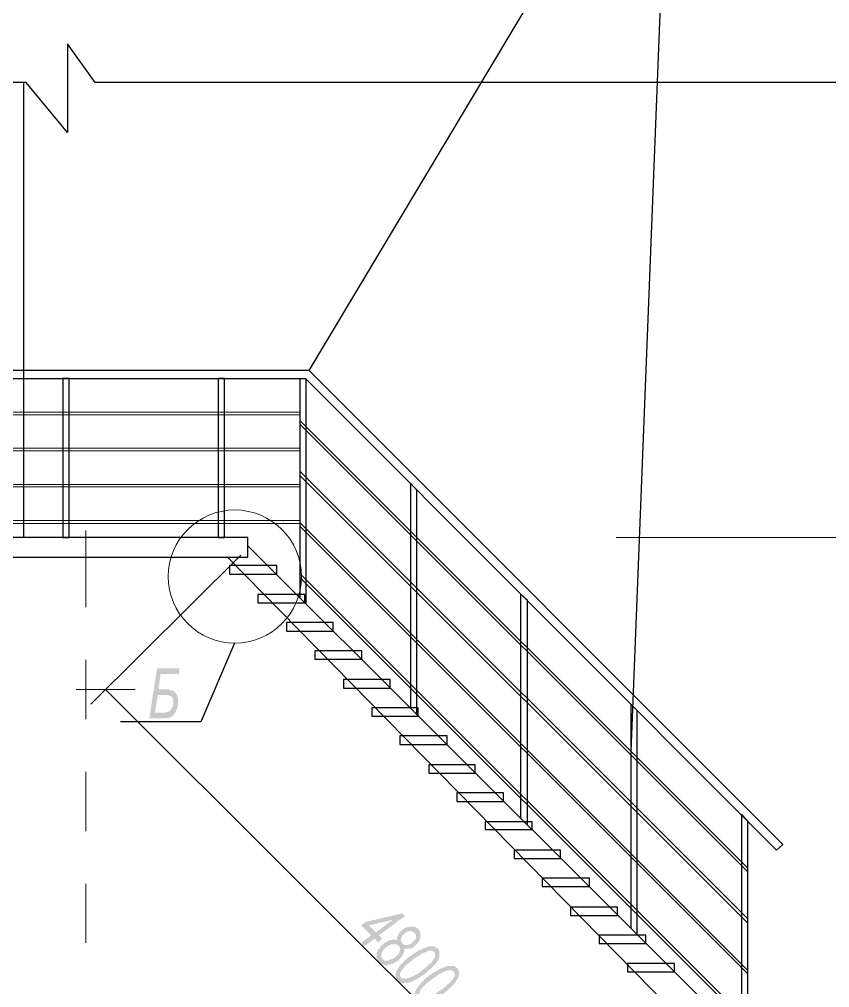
# Model space of a CAD drawing. Header units: millimetres. Extents: x 1372 to 666090, y 1285 to 31551.
# Drawn here: x 571604 to 576404, y 19870 to 25606 of the extents above; entities that cross this region are included whole.
import ezdxf

# ---------------------------------------------------------------- set-up
doc = ezdxf.new("R2010")
doc.units = ezdxf.units.MM
for name, color, linetype in [('PDF _0', 7, 'Continuous'), ('PDF _0_Ном._пера__1', 7, 'Continuous'), ('PDF _Аннотация - Общий_Ном._пера__1', 7, 'Continuous'), ('PDF _Аннотация - Общий_Ном._пера__141', 7, 'Continuous'), ('PDF _Конструктив - Стены Несущие_Ном._пера__21', 7, 'Continuous')]:
    doc.layers.add(name, color=color, linetype=linetype)
doc.layers.add('PDF _Аннотация - Общий_Ном._пера__101', color=7, linetype='Continuous', true_color=0x989898)
doc.layers.add('PDF _Конструктив - Стены Несущие_Ном._пера__81', color=7, linetype='Continuous', true_color=0x6a6a6a)

msp = doc.modelspace()

# ---------------------------------------------------------------- hatches: boundary and pattern name
at = {"layer": 'PDF _0', "transparency": 33554559}
h = msp.add_hatch(color=256, dxfattribs=at)
h.paths.add_polyline_path([(573629.3, 20134.8), (573687.7, 20180.7), (573629.3, 20239.1), (573658.5, 20259.9), (573871.2, 20310), (573887.9, 20293.3), (573733.6, 20180.7), (573754.4, 20159.8), (573729.4, 20139), (573708.6, 20159.8), (573646, 20113.9)], flags=0)
h.paths.add_polyline_path([(573716.9, 20197.4), (573817, 20272.4), (573675.2, 20239.1)], flags=0)
h = msp.add_hatch(color=256, dxfattribs=at)
h.paths.add_polyline_path([(573842, 20151.5), (573842, 20151.5), (573842, 20155.6), (573842, 20159.8), (573842, 20164), (573842, 20168.2), (573842, 20172.3), (573846.2, 20172.3), (573846.2, 20176.5), (573846.2, 20180.7), (573846.2, 20180.7), (573850.4, 20184.8), (573850.4, 20189), (573854.5, 20193.2), (573854.5, 20197.4), (573858.7, 20197.4), (573862.9, 20201.5), (573862.9, 20205.7), (573867.1, 20205.7), (573871.2, 20209.9), (573871.2, 20214), (573875.4, 20214), (573879.6, 20218.2), (573883.7, 20218.2), (573883.7, 20222.4), (573887.9, 20222.4), (573892.1, 20222.4), (573896.2, 20226.5), (573900.4, 20226.5), (573904.6, 20226.5), (573908.8, 20230.7), (573908.8, 20230.7), (573912.9, 20230.7), (573917.1, 20230.7), (573917.1, 20230.7), (573921.3, 20230.7), (573925.4, 20230.7), (573929.6, 20230.7), (573929.6, 20230.7), (573933.8, 20230.7), (573938, 20230.7), (573942.1, 20230.7), (573942.1, 20230.7), (573946.3, 20230.7), (573950.5, 20230.7), (573950.5, 20226.5), (573954.6, 20226.5), (573954.6, 20226.5), (573958.8, 20222.4), (573963, 20222.4), (573963, 20218.2), (573967.2, 20218.2), (573967.2, 20214), (573971.3, 20214), (573971.3, 20209.9), (573975.5, 20205.7), (573975.5, 20205.7), (573975.5, 20201.5), (573979.7, 20201.5), (573979.7, 20197.4), (573979.7, 20193.2), (573979.7, 20193.2), (573979.7, 20189), (573979.7, 20184.8), (573979.7, 20180.7), (573979.7, 20180.7), (573979.7, 20176.5), (573979.7, 20172.3), (573979.7, 20172.3), (573979.7, 20168.2), (573979.7, 20164), (573979.7, 20159.8), (573979.7, 20159.8), (573975.5, 20155.6), (573975.5, 20151.5), (573971.3, 20147.3), (573971.3, 20143.1), (573971.3, 20143.1), (573967.2, 20139), (573963, 20134.8), (573963, 20130.6), (573958.8, 20130.6), (573958.8, 20126.5), (573954.6, 20126.5), (573954.6, 20122.3), (573950.5, 20118.1), (573946.3, 20118.1), (573942.1, 20113.9), (573942.1, 20109.8), (573938, 20109.8), (573933.8, 20105.6), (573929.6, 20105.6), (573925.4, 20105.6), (573921.3, 20101.4), (573921.3, 20101.4), (573917.1, 20101.4), (573917.1, 20101.4), (573912.9, 20101.4), (573908.8, 20101.4), (573904.6, 20101.4), (573904.6, 20101.4), (573900.4, 20101.4), (573896.2, 20101.4), (573892.1, 20101.4), (573887.9, 20101.4), (573887.9, 20101.4), (573883.7, 20101.4), (573883.7, 20097.3), (573883.7, 20093.1), (573883.7, 20088.9), (573883.7, 20088.9), (573883.7, 20084.7), (573883.7, 20080.6), (573879.6, 20076.4), (573879.6, 20076.4), (573879.6, 20072.2), (573879.6, 20068.1), (573875.4, 20063.9), (573875.4, 20063.9), (573871.2, 20059.7), (573871.2, 20055.6), (573867.1, 20051.4), (573867.1, 20051.4), (573862.9, 20047.2), (573858.7, 20043), (573858.7, 20038.9), (573854.5, 20038.9), (573850.4, 20034.7), (573850.4, 20030.5), (573846.2, 20030.5), (573842, 20026.4), (573837.9, 20026.4), (573837.9, 20022.2), (573833.7, 20022.2), (573829.5, 20018), (573825.3, 20018), (573821.2, 20013.8), (573821.2, 20013.8), (573817, 20013.8), (573812.8, 20009.7), (573808.7, 20009.7), (573804.5, 20009.7), (573800.3, 20005.5), (573796.2, 20005.5), (573796.2, 20005.5), (573792, 20005.5), (573787.8, 20005.5), (573787.8, 20001.3), (573783.6, 20001.3), (573779.5, 20001.3), (573775.3, 20001.3), (573775.3, 20001.3), (573771.1, 20001.3), (573767, 20001.3), (573762.8, 20001.3), (573762.8, 20005.5), (573758.6, 20005.5), (573754.4, 20005.5), (573754.4, 20005.5), (573750.3, 20009.7), (573746.1, 20009.7), (573746.1, 20009.7), (573741.9, 20013.8), (573741.9, 20013.8), (573737.8, 20013.8), (573737.8, 20018), (573733.6, 20018), (573733.6, 20022.2), (573729.4, 20022.2), (573729.4, 20026.4), (573725.3, 20030.5), (573725.3, 20030.5), (573725.3, 20034.7), (573721.1, 20038.9), (573721.1, 20038.9), (573721.1, 20043), (573721.1, 20047.2), (573721.1, 20047.2), (573721.1, 20051.4), (573716.9, 20055.6), (573716.9, 20055.6), (573721.1, 20059.7), (573721.1, 20063.9), (573721.1, 20068.1), (573721.1, 20068.1), (573721.1, 20072.2), (573721.1, 20076.4), (573725.3, 20080.6), (573725.3, 20084.7), (573725.3, 20084.7), (573729.4, 20088.9), (573729.4, 20093.1), (573729.4, 20097.3), (573733.6, 20101.4), (573737.8, 20101.4), (573737.8, 20105.6), (573741.9, 20109.8), (573741.9, 20113.9), (573746.1, 20113.9), (573750.3, 20118.1), (573750.3, 20122.3), (573754.4, 20126.5), (573758.6, 20126.5), (573762.8, 20130.6), (573767, 20134.8), (573767, 20134.8), (573771.1, 20139), (573775.3, 20139), (573779.5, 20143.1), (573779.5, 20143.1), (573783.6, 20143.1), (573787.8, 20147.3), (573792, 20147.3), (573796.2, 20147.3), (573796.2, 20151.5), (573800.3, 20151.5), (573804.5, 20151.5), (573808.7, 20151.5), (573812.8, 20151.5), (573812.8, 20155.6), (573817, 20155.6), (573821.2, 20155.6), (573825.3, 20155.6), (573825.3, 20155.6), (573829.5, 20151.5), (573833.7, 20151.5), (573837.9, 20151.5), (573837.9, 20151.5), (573842, 20151.5)], flags=0)
h.paths.add_polyline_path([(573879.6, 20184.8), (573875.4, 20180.7), (573875.4, 20180.7), (573871.2, 20176.5), (573871.2, 20172.3), (573867.1, 20168.2), (573867.1, 20164), (573867.1, 20164), (573867.1, 20159.8), (573862.9, 20159.8), (573862.9, 20155.6), (573862.9, 20151.5), (573862.9, 20147.3), (573867.1, 20147.3), (573867.1, 20143.1), (573867.1, 20139), (573871.2, 20139), (573871.2, 20134.8), (573871.2, 20134.8), (573871.2, 20134.8), (573875.4, 20130.6), (573879.6, 20130.6), (573879.6, 20126.5), (573883.7, 20126.5), (573883.7, 20126.5), (573887.9, 20122.3), (573892.1, 20122.3), (573896.2, 20122.3), (573896.2, 20122.3), (573900.4, 20122.3), (573904.6, 20122.3), (573904.6, 20122.3), (573908.8, 20122.3), (573912.9, 20126.5), (573912.9, 20126.5), (573917.1, 20126.5), (573921.3, 20130.6), (573925.4, 20130.6), (573929.6, 20134.8), (573929.6, 20134.8), (573933.8, 20139), (573938, 20143.1), (573938, 20143.1), (573942.1, 20147.3), (573946.3, 20147.3), (573946.3, 20151.5), (573950.5, 20155.6), (573950.5, 20159.8), (573950.5, 20159.8), (573954.6, 20164), (573954.6, 20168.2), (573954.6, 20168.2), (573954.6, 20172.3), (573954.6, 20176.5), (573954.6, 20180.7), (573954.6, 20180.7), (573954.6, 20184.8), (573950.5, 20189), (573950.5, 20189), (573946.3, 20193.2), (573946.3, 20193.2), (573946.3, 20193.2), (573942.1, 20197.4), (573942.1, 20197.4), (573938, 20201.5), (573938, 20201.5), (573933.8, 20201.5), (573929.6, 20205.7), (573929.6, 20205.7), (573925.4, 20205.7), (573921.3, 20205.7), (573917.1, 20205.7), (573917.1, 20205.7), (573912.9, 20205.7), (573908.8, 20201.5), (573904.6, 20201.5), (573900.4, 20201.5), (573900.4, 20201.5), (573896.2, 20197.4), (573896.2, 20197.4), (573892.1, 20193.2), (573887.9, 20193.2), (573883.7, 20189), (573883.7, 20184.8), (573879.6, 20184.8)], flags=0)
h.paths.add_polyline_path([(573767, 20097.3), (573762.8, 20097.3), (573758.6, 20093.1), (573758.6, 20088.9), (573754.4, 20084.7), (573754.4, 20080.6), (573750.3, 20080.6), (573750.3, 20080.6), (573750.3, 20076.4), (573750.3, 20072.2), (573746.1, 20068.1), (573746.1, 20063.9), (573746.1, 20059.7), (573746.1, 20059.7), (573746.1, 20055.6), (573746.1, 20055.6), (573750.3, 20051.4), (573750.3, 20047.2), (573750.3, 20047.2), (573754.4, 20043), (573754.4, 20038.9), (573754.4, 20038.9), (573754.4, 20038.9), (573758.6, 20034.7), (573762.8, 20034.7), (573762.8, 20034.7), (573767, 20030.5), (573767, 20030.5), (573771.1, 20030.5), (573775.3, 20030.5), (573775.3, 20030.5), (573779.5, 20030.5), (573783.6, 20030.5), (573787.8, 20030.5), (573792, 20030.5), (573792, 20030.5), (573796.2, 20034.7), (573800.3, 20034.7), (573804.5, 20034.7), (573808.7, 20038.9), (573812.8, 20038.9), (573812.8, 20038.9), (573817, 20043), (573821.2, 20043), (573825.3, 20047.2), (573829.5, 20047.2), (573829.5, 20051.4), (573833.7, 20055.6), (573837.9, 20055.6), (573837.9, 20059.7), (573842, 20059.7), (573842, 20063.9), (573846.2, 20068.1), (573850.4, 20068.1), (573850.4, 20072.2), (573854.5, 20076.4), (573854.5, 20080.6), (573854.5, 20084.7), (573858.7, 20084.7), (573858.7, 20088.9), (573858.7, 20093.1), (573858.7, 20093.1), (573858.7, 20097.3), (573858.7, 20101.4), (573858.7, 20101.4), (573858.7, 20105.6), (573854.5, 20109.8), (573854.5, 20109.8), (573854.5, 20113.9), (573850.4, 20118.1), (573850.4, 20118.1), (573846.2, 20118.1), (573846.2, 20122.3), (573842, 20122.3), (573842, 20126.5), (573837.9, 20126.5), (573833.7, 20126.5), (573833.7, 20126.5), (573829.5, 20126.5), (573825.3, 20126.5), (573821.2, 20126.5), (573821.2, 20126.5), (573817, 20126.5), (573812.8, 20126.5), (573812.8, 20126.5), (573808.7, 20126.5), (573804.5, 20126.5), (573800.3, 20122.3), (573800.3, 20122.3), (573796.2, 20122.3), (573792, 20118.1), (573787.8, 20118.1), (573787.8, 20113.9), (573783.6, 20113.9), (573779.5, 20109.8), (573775.3, 20109.8), (573771.1, 20105.6), (573771.1, 20101.4), (573767, 20101.4), (573767, 20097.3)], flags=0)
h = msp.add_hatch(color=256, dxfattribs=at)
h.paths.add_polyline_path([(573879.6, 20022.2), (573879.6, 20022.2), (573883.7, 20026.4), (573887.9, 20030.5), (573887.9, 20030.5), (573892.1, 20034.7), (573896.2, 20038.9), (573900.4, 20038.9), (573900.4, 20043), (573904.6, 20047.2), (573908.8, 20047.2), (573912.9, 20051.4), (573912.9, 20051.4), (573917.1, 20055.6), (573921.3, 20059.7), (573925.4, 20059.7), (573929.6, 20063.9), (573929.6, 20063.9), (573933.8, 20068.1), (573938, 20068.1), (573942.1, 20072.2), (573946.3, 20076.4), (573950.5, 20076.4), (573954.6, 20080.6), (573958.8, 20080.6), (573958.8, 20084.7), (573963, 20084.7), (573967.2, 20088.9), (573971.3, 20088.9), (573975.5, 20093.1), (573979.7, 20093.1), (573979.7, 20093.1), (573983.8, 20097.3), (573988, 20097.3), (573992.2, 20101.4), (573992.2, 20101.4), (573992.2, 20101.4), (573996.3, 20101.4), (574000.5, 20105.6), (574004.7, 20105.6), (574008.9, 20105.6), (574013, 20109.8), (574017.2, 20109.8), (574021.4, 20109.8), (574025.5, 20109.8), (574025.5, 20109.8), (574029.7, 20113.9), (574033.9, 20113.9), (574033.9, 20113.9), (574038.1, 20113.9), (574042.2, 20113.9), (574046.4, 20113.9), (574046.4, 20113.9), (574050.6, 20113.9), (574054.7, 20113.9), (574058.9, 20113.9), (574058.9, 20113.9), (574063.1, 20113.9), (574063.1, 20109.8), (574067.2, 20109.8), (574071.4, 20109.8), (574071.4, 20105.6), (574075.6, 20105.6), (574079.8, 20105.6), (574079.8, 20101.4), (574083.9, 20101.4), (574083.9, 20097.3), (574083.9, 20097.3), (574088.1, 20093.1), (574088.1, 20093.1), (574092.3, 20088.9), (574092.3, 20084.7), (574092.3, 20084.7), (574092.3, 20080.6), (574092.3, 20076.4), (574092.3, 20076.4), (574092.3, 20072.2), (574092.3, 20068.1), (574092.3, 20063.9), (574092.3, 20059.7), (574092.3, 20059.7), (574092.3, 20055.6), (574092.3, 20051.4), (574092.3, 20047.2), (574088.1, 20047.2), (574088.1, 20043), (574088.1, 20038.9), (574083.9, 20034.7), (574083.9, 20034.7), (574083.9, 20030.5), (574079.8, 20026.4), (574079.8, 20022.2), (574075.6, 20018), (574075.6, 20018), (574071.4, 20013.8), (574067.2, 20009.7), (574067.2, 20005.5), (574063.1, 20001.3), (574058.9, 20001.3), (574054.7, 19997.2), (574054.7, 19993), (574050.6, 19993), (574050.6, 19988.8), (574046.4, 19984.6), (574042.2, 19984.6), (574038.1, 19980.5), (574038.1, 19976.3), (574033.9, 19976.3), (574029.7, 19972.1), (574029.7, 19968), (574025.5, 19968), (574021.4, 19963.8), (574017.2, 19959.6), (574017.2, 19959.6), (574013, 19955.5), (574008.9, 19955.5), (574004.7, 19951.3), (574000.5, 19947.1), (574000.5, 19947.1), (573996.3, 19942.9), (573992.2, 19942.9), (573988, 19938.8), (573983.8, 19938.8), (573983.8, 19934.6), (573979.7, 19934.6), (573975.5, 19930.4), (573975.5, 19930.4), (573971.3, 19926.3), (573967.2, 19926.3), (573963, 19922.1), (573958.8, 19922.1), (573954.6, 19917.9), (573950.5, 19917.9), (573946.3, 19913.7), (573946.3, 19913.7), (573942.1, 19909.6), (573938, 19909.6), (573933.8, 19909.6), (573929.6, 19905.4), (573925.4, 19905.4), (573921.3, 19905.4), (573921.3, 19901.2), (573917.1, 19901.2), (573912.9, 19901.2), (573908.8, 19901.2), (573904.6, 19897.1), (573904.6, 19897.1), (573900.4, 19897.1), (573896.2, 19897.1), (573892.1, 19897.1), (573892.1, 19897.1), (573887.9, 19897.1), (573883.7, 19897.1), (573883.7, 19897.1), (573879.6, 19897.1), (573875.4, 19897.1), (573871.2, 19897.1), (573867.1, 19897.1), (573867.1, 19897.1), (573862.9, 19897.1), (573858.7, 19897.1), (573858.7, 19901.2), (573854.5, 19901.2), (573854.5, 19901.2), (573850.4, 19905.4), (573846.2, 19905.4), (573846.2, 19909.6), (573846.2, 19909.6), (573842, 19909.6), (573842, 19913.7), (573837.9, 19913.7), (573837.9, 19917.9), (573837.9, 19922.1), (573833.7, 19922.1), (573833.7, 19926.3), (573833.7, 19930.4), (573833.7, 19930.4), (573833.7, 19934.6), (573833.7, 19938.8), (573833.7, 19942.9), (573833.7, 19942.9), (573833.7, 19947.1), (573833.7, 19951.3), (573833.7, 19955.5), (573837.9, 19959.6), (573837.9, 19959.6), (573837.9, 19963.8), (573837.9, 19968), (573842, 19972.1), (573842, 19972.1), (573842, 19976.3), (573846.2, 19980.5), (573846.2, 19984.6), (573850.4, 19984.6), (573850.4, 19988.8), (573854.5, 19993), (573854.5, 19997.2), (573858.7, 20001.3), (573862.9, 20001.3), (573862.9, 20005.5), (573867.1, 20009.7), (573871.2, 20013.8), (573875.4, 20018), (573879.6, 20022.2), (573879.6, 20022.2)], flags=0)
h.paths.add_polyline_path([(573887.9, 19997.2), (573883.7, 19993), (573883.7, 19988.8), (573879.6, 19984.6), (573875.4, 19984.6), (573875.4, 19980.5), (573871.2, 19976.3), (573871.2, 19972.1), (573867.1, 19972.1), (573867.1, 19968), (573862.9, 19963.8), (573862.9, 19963.8), (573862.9, 19959.6), (573858.7, 19955.5), (573858.7, 19951.3), (573858.7, 19947.1), (573858.7, 19942.9), (573858.7, 19942.9), (573858.7, 19938.8), (573862.9, 19934.6), (573862.9, 19934.6), (573862.9, 19930.4), (573867.1, 19930.4), (573867.1, 19930.4), (573867.1, 19926.3), (573871.2, 19926.3), (573871.2, 19922.1), (573875.4, 19922.1), (573879.6, 19922.1), (573879.6, 19922.1), (573883.7, 19922.1), (573887.9, 19922.1), (573892.1, 19922.1), (573896.2, 19922.1), (573900.4, 19922.1), (573900.4, 19922.1), (573900.4, 19922.1), (573904.6, 19926.3), (573908.8, 19926.3), (573912.9, 19926.3), (573912.9, 19926.3), (573917.1, 19930.4), (573921.3, 19930.4), (573925.4, 19930.4), (573925.4, 19934.6), (573929.6, 19934.6), (573933.8, 19934.6), (573938, 19938.8), (573942.1, 19938.8), (573946.3, 19942.9), (573946.3, 19942.9), (573950.5, 19947.1), (573954.6, 19947.1), (573958.8, 19951.3), (573963, 19951.3), (573967.2, 19955.5), (573971.3, 19959.6), (573975.5, 19959.6), (573979.7, 19963.8), (573983.8, 19968), (573988, 19968), (573988, 19972.1), (573992.2, 19976.3), (573996.3, 19976.3), (574000.5, 19980.5), (574004.7, 19984.6), (574008.9, 19984.6), (574008.9, 19988.8), (574013, 19993), (574017.2, 19993), (574021.4, 19997.2), (574021.4, 19997.2), (574025.5, 20001.3), (574029.7, 20005.5), (574029.7, 20005.5), (574033.9, 20009.7), (574038.1, 20009.7), (574038.1, 20013.8), (574042.2, 20013.8), (574046.4, 20018), (574046.4, 20022.2), (574050.6, 20026.4), (574054.7, 20030.5), (574054.7, 20034.7), (574058.9, 20034.7), (574058.9, 20038.9), (574063.1, 20043), (574063.1, 20047.2), (574067.2, 20047.2), (574067.2, 20051.4), (574067.2, 20055.6), (574067.2, 20055.6), (574067.2, 20059.7), (574067.2, 20063.9), (574067.2, 20068.1), (574067.2, 20068.1), (574067.2, 20072.2), (574067.2, 20076.4), (574063.1, 20076.4), (574063.1, 20080.6), (574063.1, 20080.6), (574058.9, 20080.6), (574058.9, 20084.7), (574054.7, 20084.7), (574050.6, 20084.7), (574050.6, 20088.9), (574046.4, 20088.9), (574042.2, 20088.9), (574038.1, 20088.9), (574038.1, 20088.9), (574033.9, 20088.9), (574029.7, 20088.9), (574025.5, 20084.7), (574021.4, 20084.7), (574021.4, 20084.7), (574017.2, 20084.7), (574013, 20080.6), (574008.9, 20080.6), (574008.9, 20080.6), (574004.7, 20076.4), (574000.5, 20076.4), (573996.3, 20076.4), (573996.3, 20072.2), (573992.2, 20072.2), (573988, 20072.2), (573983.8, 20068.1), (573983.8, 20068.1), (573979.7, 20063.9), (573975.5, 20063.9), (573971.3, 20059.7), (573967.2, 20059.7), (573963, 20055.6), (573958.8, 20051.4), (573954.6, 20051.4), (573950.5, 20047.2), (573946.3, 20043), (573942.1, 20043), (573938, 20038.9), (573933.8, 20034.7), (573933.8, 20034.7), (573929.6, 20030.5), (573925.4, 20026.4), (573921.3, 20026.4), (573917.1, 20022.2), (573912.9, 20018), (573912.9, 20018), (573908.8, 20013.8), (573904.6, 20009.7), (573900.4, 20009.7), (573900.4, 20005.5), (573896.2, 20005.5), (573892.1, 20001.3), (573892.1, 20001.3), (573887.9, 19997.2), (573887.9, 19997.2)], flags=0)
h = msp.add_hatch(color=256, dxfattribs=at)
h.paths.add_polyline_path([(573992.2, 19905.4), (573996.3, 19909.6), (573996.3, 19913.7), (574000.5, 19913.7), (574004.7, 19917.9), (574004.7, 19922.1), (574008.9, 19922.1), (574013, 19926.3), (574017.2, 19930.4), (574017.2, 19930.4), (574021.4, 19934.6), (574025.5, 19934.6), (574029.7, 19938.8), (574033.9, 19942.9), (574033.9, 19942.9), (574038.1, 19947.1), (574042.2, 19947.1), (574046.4, 19951.3), (574050.6, 19951.3), (574050.6, 19955.5), (574054.7, 19959.6), (574058.9, 19959.6), (574063.1, 19963.8), (574067.2, 19963.8), (574071.4, 19968), (574075.6, 19968), (574079.8, 19972.1), (574083.9, 19972.1), (574083.9, 19976.3), (574088.1, 19976.3), (574092.3, 19980.5), (574096.4, 19980.5), (574096.4, 19980.5), (574100.6, 19984.6), (574104.8, 19984.6), (574109, 19984.6), (574109, 19988.8), (574113.1, 19988.8), (574117.3, 19988.8), (574121.5, 19993), (574125.6, 19993), (574125.6, 19993), (574129.8, 19993), (574134, 19997.2), (574138.1, 19997.2), (574142.3, 19997.2), (574142.3, 19997.2), (574146.5, 19997.2), (574146.5, 19997.2), (574150.7, 19997.2), (574154.8, 19997.2), (574159, 19997.2), (574163.2, 19997.2), (574167.3, 19997.2), (574167.3, 19997.2), (574171.5, 19997.2), (574175.7, 19997.2), (574175.7, 19997.2), (574179.9, 19997.2), (574179.9, 19997.2), (574184, 19993), (574188.2, 19993), (574188.2, 19993), (574192.4, 19988.8), (574192.4, 19988.8), (574196.5, 19984.6), (574196.5, 19984.6), (574200.7, 19980.5), (574200.7, 19980.5), (574204.9, 19976.3), (574204.9, 19976.3), (574204.9, 19972.1), (574204.9, 19968), (574209, 19968), (574209, 19963.8), (574209, 19959.6), (574209, 19955.5), (574209, 19955.5), (574209, 19951.3), (574209, 19947.1), (574209, 19942.9), (574204.9, 19938.8), (574204.9, 19938.8), (574204.9, 19934.6), (574204.9, 19930.4), (574200.7, 19926.3), (574200.7, 19926.3), (574200.7, 19922.1), (574196.5, 19917.9), (574196.5, 19913.7), (574192.4, 19913.7), (574192.4, 19909.6), (574188.2, 19905.4), (574188.2, 19901.2), (574184, 19897.1), (574184, 19897.1), (574179.9, 19892.9), (574175.7, 19888.7), (574175.7, 19884.6), (574171.5, 19880.4), (574167.3, 19880.4), (574167.3, 19876.2), (574163.2, 19876.2), (574159, 19872), (574159, 19867.9), (574154.8, 19867.9), (574150.7, 19863.7), (574146.5, 19859.5), (574146.5, 19859.5), (574142.3, 19855.4), (574138.1, 19851.2), (574134, 19851.2), (574134, 19847), (574129.8, 19842.8), (574125.6, 19842.8), (574121.5, 19838.7), (574121.5, 19838.7), (574117.3, 19834.5), (574113.1, 19830.3), (574109, 19830.3), (574104.8, 19826.2), (574104.8, 19826.2), (574100.6, 19822), (574096.4, 19822), (574092.3, 19817.8), (574088.1, 19817.8), (574088.1, 19817.8), (574083.9, 19813.7), (574079.8, 19809.5), (574075.6, 19809.5), (574075.6, 19805.3), (574071.4, 19805.3), (574067.2, 19801.1), (574063.1, 19801.1), (574058.9, 19797), (574054.7, 19797), (574050.6, 19797), (574046.4, 19792.8), (574042.2, 19792.8), (574042.2, 19792.8), (574038.1, 19788.6), (574033.9, 19788.6), (574029.7, 19788.6), (574025.5, 19784.5), (574025.5, 19784.5), (574021.4, 19784.5), (574017.2, 19784.5), (574013, 19784.5), (574013, 19784.5), (574008.9, 19780.3), (574004.7, 19780.3), (574004.7, 19780.3), (574000.5, 19780.3), (573996.3, 19780.3), (573992.2, 19780.3), (573988, 19780.3), (573988, 19780.3), (573983.8, 19780.3), (573979.7, 19784.5), (573975.5, 19784.5), (573975.5, 19784.5), (573971.3, 19784.5), (573971.3, 19788.6), (573967.2, 19788.6), (573963, 19788.6), (573963, 19792.8), (573958.8, 19792.8), (573958.8, 19792.8), (573958.8, 19797), (573954.6, 19801.1), (573954.6, 19801.1), (573950.5, 19805.3), (573950.5, 19805.3), (573950.5, 19809.5), (573950.5, 19813.7), (573946.3, 19813.7), (573946.3, 19817.8), (573946.3, 19822), (573946.3, 19822), (573946.3, 19826.2), (573946.3, 19830.3), (573946.3, 19834.5), (573950.5, 19838.7), (573950.5, 19842.8), (573950.5, 19842.8), (573950.5, 19847), (573950.5, 19851.2), (573954.6, 19855.4), (573954.6, 19855.4), (573954.6, 19859.5), (573958.8, 19863.7), (573958.8, 19867.9), (573963, 19867.9), (573963, 19872), (573967.2, 19876.2), (573967.2, 19880.4), (573971.3, 19880.4), (573971.3, 19884.6), (573975.5, 19888.7), (573979.7, 19892.9), (573983.8, 19897.1), (573983.8, 19901.2), (573988, 19901.2), (573992.2, 19905.4), (573992.2, 19905.4)], flags=0)
h.paths.add_polyline_path([(574004.7, 19880.4), (574000.5, 19880.4), (573996.3, 19876.2), (573992.2, 19872), (573992.2, 19867.9), (573988, 19863.7), (573983.8, 19863.7), (573983.8, 19859.5), (573979.7, 19855.4), (573979.7, 19851.2), (573979.7, 19851.2), (573975.5, 19847), (573975.5, 19842.8), (573975.5, 19838.7), (573975.5, 19838.7), (573975.5, 19834.5), (573975.5, 19830.3), (573975.5, 19826.2), (573975.5, 19826.2), (573975.5, 19822), (573975.5, 19817.8), (573979.7, 19817.8), (573979.7, 19813.7), (573979.7, 19813.7), (573983.8, 19813.7), (573983.8, 19809.5), (573988, 19809.5), (573988, 19809.5), (573992.2, 19809.5), (573996.3, 19809.5), (573996.3, 19805.3), (574000.5, 19805.3), (574004.7, 19809.5), (574008.9, 19809.5), (574013, 19809.5), (574013, 19809.5), (574017.2, 19809.5), (574017.2, 19809.5), (574021.4, 19809.5), (574025.5, 19813.7), (574029.7, 19813.7), (574029.7, 19813.7), (574033.9, 19817.8), (574038.1, 19817.8), (574042.2, 19817.8), (574046.4, 19822), (574046.4, 19822), (574050.6, 19822), (574054.7, 19826.2), (574058.9, 19826.2), (574063.1, 19830.3), (574067.2, 19830.3), (574071.4, 19834.5), (574075.6, 19838.7), (574075.6, 19838.7), (574079.8, 19842.8), (574083.9, 19842.8), (574088.1, 19847), (574092.3, 19851.2), (574096.4, 19851.2), (574100.6, 19855.4), (574104.8, 19859.5), (574109, 19859.5), (574113.1, 19863.7), (574113.1, 19867.9), (574117.3, 19867.9), (574121.5, 19872), (574125.6, 19876.2), (574129.8, 19876.2), (574129.8, 19880.4), (574134, 19880.4), (574138.1, 19884.6), (574138.1, 19888.7), (574142.3, 19888.7), (574146.5, 19892.9), (574146.5, 19892.9), (574150.7, 19897.1), (574154.8, 19897.1), (574154.8, 19901.2), (574159, 19905.4), (574163.2, 19909.6), (574163.2, 19909.6), (574167.3, 19913.7), (574171.5, 19917.9), (574171.5, 19922.1), (574175.7, 19926.3), (574175.7, 19926.3), (574179.9, 19930.4), (574179.9, 19934.6), (574179.9, 19938.8), (574179.9, 19938.8), (574184, 19942.9), (574184, 19947.1), (574184, 19951.3), (574184, 19951.3), (574179.9, 19955.5), (574179.9, 19959.6), (574179.9, 19959.6), (574175.7, 19963.8), (574175.7, 19963.8), (574175.7, 19963.8), (574171.5, 19968), (574171.5, 19968), (574167.3, 19972.1), (574167.3, 19972.1), (574163.2, 19972.1), (574159, 19972.1), (574154.8, 19972.1), (574154.8, 19972.1), (574150.7, 19972.1), (574146.5, 19972.1), (574146.5, 19972.1), (574142.3, 19972.1), (574138.1, 19972.1), (574134, 19968), (574129.8, 19968), (574125.6, 19968), (574125.6, 19968), (574121.5, 19963.8), (574117.3, 19963.8), (574117.3, 19963.8), (574113.1, 19959.6), (574109, 19959.6), (574104.8, 19959.6), (574104.8, 19955.5), (574100.6, 19955.5), (574096.4, 19951.3), (574092.3, 19951.3), (574088.1, 19947.1), (574083.9, 19947.1), (574083.9, 19942.9), (574079.8, 19942.9), (574075.6, 19938.8), (574071.4, 19934.6), (574067.2, 19934.6), (574063.1, 19930.4), (574058.9, 19926.3), (574054.7, 19926.3), (574050.6, 19922.1), (574046.4, 19917.9), (574042.2, 19913.7), (574038.1, 19913.7), (574033.9, 19909.6), (574029.7, 19905.4), (574029.7, 19905.4), (574025.5, 19901.2), (574021.4, 19901.2), (574017.2, 19897.1), (574017.2, 19892.9), (574013, 19892.9), (574008.9, 19888.7), (574008.9, 19888.7), (574004.7, 19884.6), (574004.7, 19884.6), (574004.7, 19880.4)], flags=0)
at = {"layer": 'PDF _0_Ном._пера__1', "transparency": 33554559}
h = msp.add_hatch(color=256, dxfattribs=at)
h.paths.add_polyline_path([(572419.8, 21761.3), (572553.3, 21761.3), (572549.1, 21728), (572440.7, 21728), (572428.2, 21636.2), (572469.9, 21636.2), (572474.1, 21636.2), (572478.2, 21636.2), (572482.4, 21636.2), (572486.6, 21636.2), (572490.7, 21636.2), (572490.7, 21636.2), (572494.9, 21632.1), (572499.1, 21632.1), (572499.1, 21632.1), (572503.3, 21632.1), (572507.4, 21632.1), (572507.4, 21632.1), (572511.6, 21632.1), (572511.6, 21632.1), (572515.8, 21627.9), (572515.8, 21627.9), (572515.8, 21627.9), (572519.9, 21623.7), (572524.1, 21623.7), (572524.1, 21619.5), (572528.3, 21619.5), (572528.3, 21615.4), (572532.4, 21615.4), (572532.4, 21611.2), (572536.6, 21607), (572536.6, 21607), (572536.6, 21602.9), (572540.8, 21598.7), (572540.8, 21594.5), (572540.8, 21590.3), (572540.8, 21590.3), (572545, 21586.2), (572545, 21582), (572545, 21577.8), (572545, 21573.7), (572545, 21569.5), (572545, 21565.3), (572545, 21561.2), (572545, 21557), (572545, 21552.8), (572545, 21548.6), (572545, 21544.5), (572545, 21540.3), (572540.8, 21536.1), (572540.8, 21532), (572540.8, 21527.8), (572540.8, 21523.6), (572536.6, 21519.4), (572536.6, 21519.4), (572536.6, 21515.3), (572532.4, 21511.1), (572532.4, 21511.1), (572532.4, 21506.9), (572528.3, 21502.8), (572528.3, 21498.6), (572524.1, 21494.4), (572524.1, 21494.4), (572519.9, 21490.3), (572519.9, 21490.3), (572515.8, 21486.1), (572515.8, 21481.9), (572511.6, 21481.9), (572511.6, 21477.7), (572507.4, 21477.7), (572503.3, 21477.7), (572503.3, 21473.6), (572503.3, 21473.6), (572499.1, 21473.6), (572499.1, 21473.6), (572494.9, 21469.4), (572494.9, 21469.4), (572490.7, 21469.4), (572486.6, 21469.4), (572486.6, 21469.4), (572482.4, 21469.4), (572482.4, 21465.2), (572478.2, 21465.2), (572474.1, 21465.2), (572469.9, 21465.2), (572469.9, 21465.2), (572465.7, 21465.2), (572461.5, 21465.2), (572457.4, 21465.2), (572453.2, 21465.2), (572449, 21465.2), (572444.9, 21465.2), (572374, 21465.2)], flags=0)
h.paths.add_polyline_path([(572407.3, 21498.6), (572432.4, 21498.6), (572436.5, 21498.6), (572440.7, 21498.6), (572444.9, 21498.6), (572449, 21498.6), (572453.2, 21498.6), (572453.2, 21498.6), (572457.4, 21498.6), (572461.5, 21498.6), (572465.7, 21498.6), (572465.7, 21498.6), (572469.9, 21498.6), (572474.1, 21502.8), (572474.1, 21502.8), (572478.2, 21502.8), (572478.2, 21502.8), (572482.4, 21502.8), (572482.4, 21502.8), (572486.6, 21502.8), (572486.6, 21502.8), (572486.6, 21506.9), (572490.7, 21506.9), (572494.9, 21506.9), (572494.9, 21511.1), (572499.1, 21511.1), (572499.1, 21515.3), (572503.3, 21519.4), (572503.3, 21519.4), (572507.4, 21523.6), (572507.4, 21527.8), (572507.4, 21527.8), (572511.6, 21532), (572511.6, 21536.1), (572515.8, 21536.1), (572515.8, 21540.3), (572515.8, 21544.5), (572515.8, 21548.6), (572515.8, 21552.8), (572515.8, 21557), (572515.8, 21561.2), (572515.8, 21561.2), (572515.8, 21565.3), (572515.8, 21569.5), (572515.8, 21573.7), (572515.8, 21577.8), (572515.8, 21582), (572511.6, 21586.2), (572511.6, 21586.2), (572511.6, 21590.3), (572507.4, 21590.3), (572507.4, 21594.5), (572503.3, 21594.5), (572499.1, 21598.7), (572499.1, 21598.7), (572499.1, 21598.7), (572494.9, 21598.7), (572494.9, 21598.7), (572490.7, 21598.7), (572486.6, 21598.7), (572486.6, 21602.9), (572482.4, 21602.9), (572478.2, 21602.9), (572474.1, 21602.9), (572474.1, 21602.9), (572469.9, 21602.9), (572465.7, 21602.9), (572424, 21602.9)], flags=0)

# ---------------------------------------------------------------- linework, layer by layer
at = {"layer": 'PDF _0', "lineweight": 25}
for points in [[(573320.7, 23525.5), (575456.1, 27095.6), (575226.7, 21269.2)], [(578137.8, 25231.3), (572052.8, 25231.3), (571890.2, 25460.7), (571890.2, 24935.2), (571644.1, 25231.3), (569492.1, 25231.3), (569492.1, 22207.6), (569809, 22032.4), (569212.6, 22032.4), (569496.2, 21773.9), (569496.2, 19092.1)], [(571631.6, 22537.1), (571631.6, 25231.3)], [(572878.6, 21911.5), (572678.4, 21444.4), (572203, 21444.4)]]:
    msp.add_lwpolyline(points, dxfattribs=at)
at = {"layer": 'PDF _0', "lineweight": 9}
for points in [[(575139.1, 22537.1), (579626.7, 22537.1)], [(575735.5, 22537.1), (579097, 22537.1)], [(572916.1, 22432.8), (572027.8, 21548.6)], [(572290.6, 21636.2), (571940.2, 21636.2)], [(572115.4, 21636.2), (575476.9, 18278.9)]]:
    msp.add_lwpolyline(points, dxfattribs=at)
msp.add_circle((572880.7, 22305.6), 394.1, dxfattribs=at)
at = {"layer": 'PDF _Аннотация - Общий_Ном._пера__1', "lineweight": 20}
for points in [[(571998.6, 22578.8), (571998.6, 22124.2)], [(571998.6, 21949), (571998.6, 21949)], [(571998.6, 21811.4), (571998.6, 21461.1)], [(571998.6, 21285.9), (571998.6, 21285.9)], [(571998.6, 21148.3), (571998.6, 20797.9)], [(571998.6, 20622.8), (571998.6, 20622.8)], [(571998.6, 20485.1), (571998.6, 20134.8)], [(571998.6, 19959.6), (571998.6, 19959.6)]]:
    msp.add_lwpolyline(points, dxfattribs=at)
at = {"layer": 'PDF _Аннотация - Общий_Ном._пера__101', "lineweight": 5}
for points in [[(573266.5, 23279.5), (570038.4, 23279.5)], [(573266.5, 23262.8), (570038.4, 23262.8)], [(575919, 20576.9), (573266.5, 23229.4)], [(575919, 20556), (573266.5, 23208.6)], [(573266.5, 23066.8), (570038.4, 23066.8)], [(573266.5, 23050.1), (570038.4, 23050.1)], [(575919, 20276.6), (573266.5, 22929.1)], [(575919, 20251.6), (573266.5, 22904.1)], [(573266.5, 22849.9), (570038.4, 22849.9)], [(573266.5, 22837.4), (570038.4, 22837.4)], [(573266.5, 22637.2), (570038.4, 22637.2)], [(573266.5, 22620.5), (570038.4, 22620.5)], [(575919, 19972.1), (573266.5, 22624.7)], [(575919, 19951.3), (573266.5, 22603.8)], [(575919, 19671.9), (573266.5, 22324.4)], [(575919, 19646.8), (573266.5, 22299.4)]]:
    msp.add_lwpolyline(points, dxfattribs=at)
at = {"layer": 'PDF _Аннотация - Общий_Ном._пера__141', "lineweight": 30}
msp.add_lwpolyline([(570038.4, 23479.6), (573299.8, 23479.6), (576090, 20685.3), (576127.5, 20718.7), (573320.7, 23525.5), (570038.4, 23525.5)], dxfattribs=at)
at = {"layer": 'PDF _Конструктив - Стены Несущие_Ном._пера__21', "lineweight": 30}
for points in [[(572907.8, 22537.1), (570038.4, 22537.1)], [(570038.4, 22420.3), (572836.9, 22420.3), (576194.3, 19000.4), (576323.6, 19125.5), (572957.9, 22487)]]:
    msp.add_lwpolyline(points, dxfattribs=at)
for points in [[(572957.9, 22537.1), (570038.4, 22537.1), (570038.4, 22420.3), (572957.9, 22420.3)], [(573128.9, 22370.3), (572849.4, 22370.3), (572849.4, 22320.2), (573128.9, 22320.2)], [(573295.7, 22199.3), (573016.2, 22199.3), (573016.2, 22149.2), (573295.7, 22149.2)], [(573462.5, 22032.4), (573187.2, 22032.4), (573187.2, 21982.4), (573462.5, 21982.4)], [(573633.5, 21865.6), (573354.1, 21865.6), (573354.1, 21815.6), (573633.5, 21815.6)], [(573800.3, 21694.6), (573525.1, 21694.6), (573525.1, 21644.6), (573800.3, 21644.6)], [(573967.2, 21527.8), (573691.9, 21527.8), (573691.9, 21477.7), (573967.2, 21477.7)], [(574138.1, 21361), (573858.7, 21361), (573858.7, 21310.9), (574138.1, 21310.9)], [(574305, 21190), (574029.7, 21190), (574029.7, 21139.9), (574305, 21139.9)], [(574471.8, 21023.1), (574196.5, 21023.1), (574196.5, 20973.1), (574471.8, 20973.1)], [(574642.8, 20852.1), (574363.4, 20852.1), (574363.4, 20806.3), (574642.8, 20806.3)], [(574809.6, 20685.3), (574534.4, 20685.3), (574534.4, 20635.3), (574809.6, 20635.3)], [(574980.6, 20518.5), (574701.2, 20518.5), (574701.2, 20468.4), (574980.6, 20468.4)], [(575147.4, 20347.5), (574868, 20347.5), (574868, 20297.4), (575147.4, 20297.4)], [(575314.3, 20180.7), (575039, 20180.7), (575039, 20130.6), (575314.3, 20130.6)], [(575485.3, 20013.8), (575205.8, 20013.8), (575205.8, 19963.8), (575485.3, 19963.8)]]:
    msp.add_lwpolyline(points, close=True, dxfattribs=at)
at = {"layer": 'PDF _Конструктив - Стены Несущие_Ном._пера__81', "lineweight": 25}
for points in [[(571861, 22537.1), (571898.5, 22537.1), (571898.5, 23479.6), (571861, 23479.6)], [(572782.7, 22537.1), (572820.2, 22537.1), (572820.2, 23479.6), (572782.7, 23479.6)]]:
    msp.add_lwpolyline(points, close=True, dxfattribs=at)
for points in [[(573266.5, 23479.6), (573266.5, 22182.6)], [(573304, 22140.9), (573304, 23471.3), (573299.8, 23479.6)], [(573958.8, 21486.1), (573958.8, 22816.5), (573921.3, 22858.2), (573921.3, 21527.8)], [(574613.6, 20835.5), (574613.6, 22165.9), (574571.9, 22203.4), (574571.9, 20873)], [(575264.2, 20180.7), (575264.2, 21511.1), (575226.7, 21548.6), (575226.7, 20222.4)], [(575919, 19525.9), (575919, 20856.3), (575881.5, 20898), (575881.5, 19567.6)]]:
    msp.add_lwpolyline(points, dxfattribs=at)

doc.saveas('drawing.dxf')
